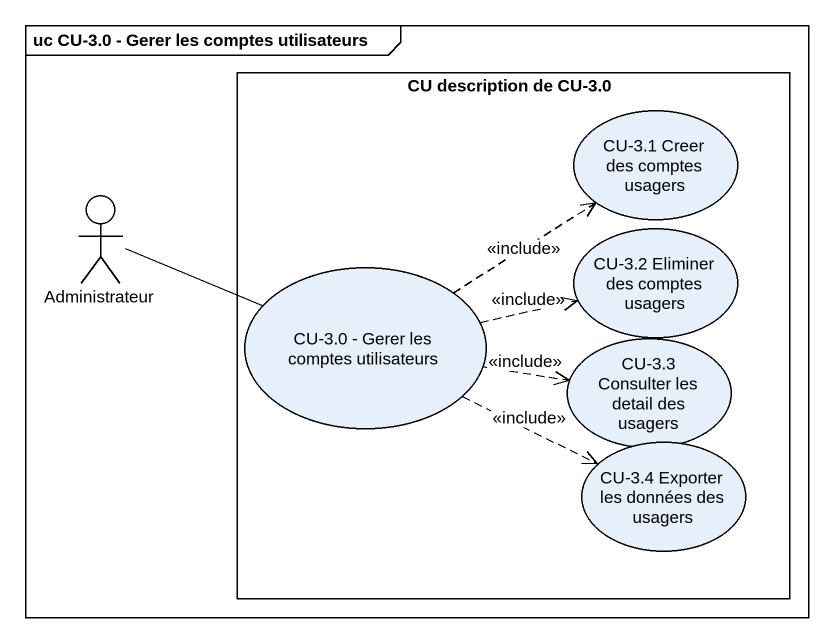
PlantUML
@startuml
mainframe uc CU-3.0 - Gerer les comptes utilisateurs
rectangle "CU description de CU-3.0" as CU_description_de_CU_3_0 {
  usecase "CU-3.1 Creer des comptes usagers" as CU_3_1_Creer_des_comptes
  usecase "CU-3.2 Eliminer des comptes usagers" as CU_3_2_Eliminer_des_comptes
  usecase "CU-3.0 - Gerer les comptes utilisateurs" as CU_3_0_Gerer_les_comptes
  usecase "CU-3.3 Consulter les detail des usagers" as CU_3_3_Consulter_les_detail
  usecase "CU-3.4 Exporter les données des usagers" as CU_3_4_Exporter_les_données
}
actor Administrateur
Administrateur -right- CU_3_0_Gerer_les_comptes
CU_3_0_Gerer_les_comptes .up.> CU_3_1_Creer_des_comptes : <<include>>
CU_3_0_Gerer_les_comptes .right.> CU_3_2_Eliminer_des_comptes : <<include>>
CU_3_0_Gerer_les_comptes .right.> CU_3_3_Consulter_les_detail : <<include>>
CU_3_0_Gerer_les_comptes .right.> CU_3_4_Exporter_les_données : <<include>>
@enduml
